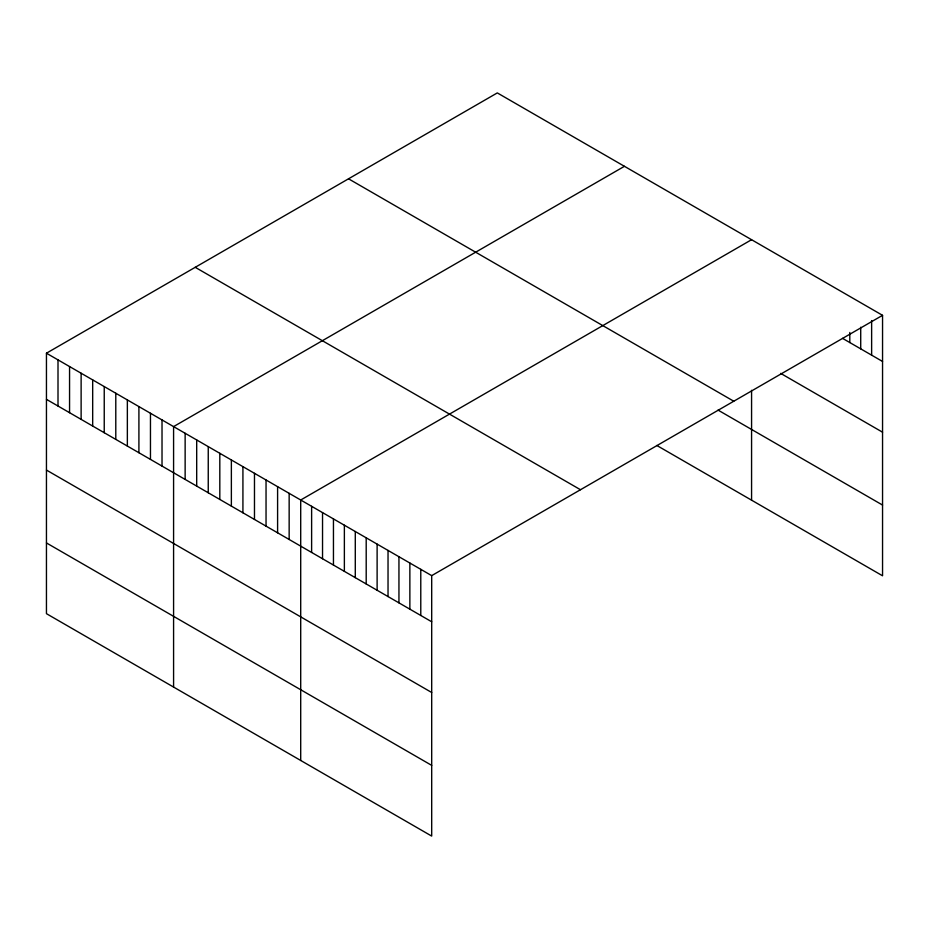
<?xml version="1.0" encoding="UTF-8"?>
<svg xmlns="http://www.w3.org/2000/svg" width="929" height="929" viewBox="0 0 929 929"><rect width="100%" height="100%" fill="white"/><g stroke="black" fill="none" stroke-linecap="round" stroke-linejoin="round"><path stroke-width="1.39" d="M882.55 315.326L431.695 575.632L431.695 836.088L46.45 613.674L46.45 353.206L497.305 92.912L882.55 315.326L882.55 575.794L656.803 445.455M624.439 166.303L173.584 426.608L173.584 687.077M751.573 239.705L300.706 500.011L300.706 760.468M842.533 338.353L882.55 361.462M780.674 373.377L882.55 432.194M348.526 178.809L733.771 401.223M718.047 410.095L882.55 505.062M195.229 267.308L580.474 489.722M46.45 353.206L431.695 575.632M46.45 399.354L431.695 621.768M46.45 470.074L431.695 692.488M46.45 542.942L431.695 765.368M871.634 320.563L871.634 355.168M860.718 327.229L860.718 348.863M849.803 332.466L849.803 342.557M751.573 390.308L751.573 500.162M420.779 569.326L420.779 615.462M409.863 563.02L409.863 609.169M398.947 556.726L398.947 602.863M388.032 550.421L388.032 596.557M377.116 544.115L377.116 590.263M366.2 537.821L366.2 583.958M355.284 531.516L355.284 577.652M344.369 525.21L344.369 571.358M333.453 518.916L333.453 565.053M322.537 512.611L322.537 558.747M311.621 506.305L311.621 552.441M289.151 493.334L289.151 539.47M277.597 486.657L277.597 532.805M266.042 479.991L266.042 526.128M254.476 473.314L254.476 519.45M242.922 466.648L242.922 512.785M231.367 459.971L231.367 506.108M219.813 453.294L219.813 499.442M208.247 446.628L208.247 492.765M196.693 439.951L196.693 486.088M185.138 433.286L185.138 479.422M162.018 419.931L162.018 466.079M150.463 413.266L150.463 459.402M138.909 406.588L138.909 452.725M127.354 399.923L127.354 446.059M115.788 393.246L115.788 439.382M104.234 386.569L104.234 432.717M92.679 379.903L92.679 426.039M81.125 373.226L81.125 419.362M69.559 366.56L69.559 412.697M58.004 359.883L58.004 406.019"/></g></svg>
